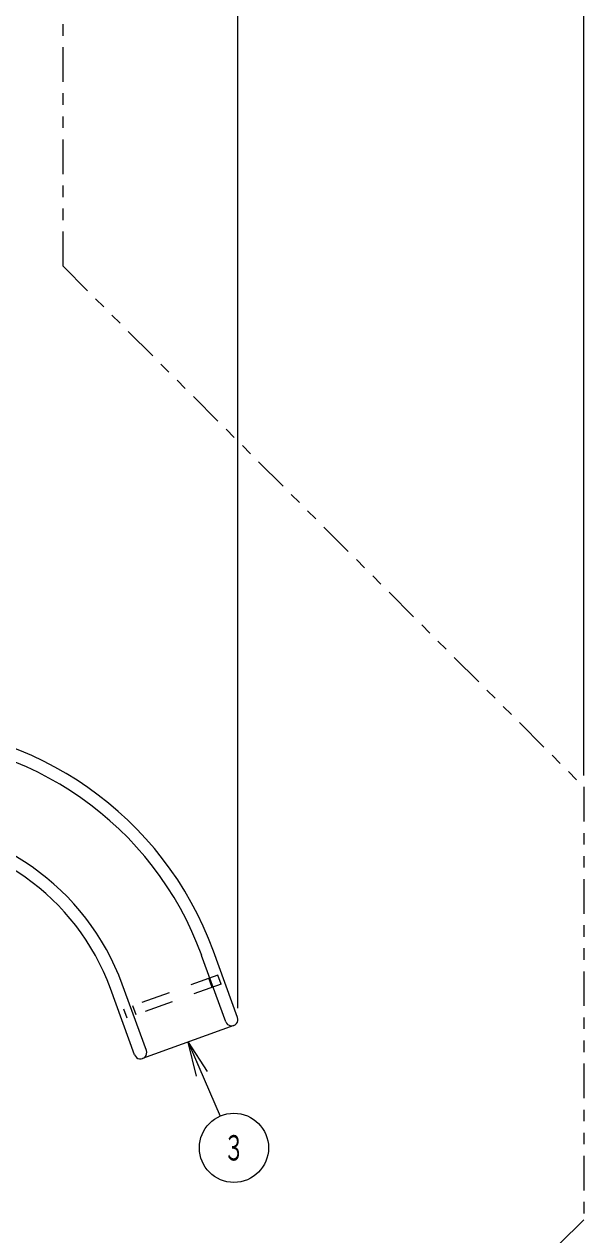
# Model space of a CAD drawing. Units: millimetres on the paper, scale 1:60. Extents: x -385 to 0, y -594 to 267.
# Drawn here: x -183 to -134.4, y 103 to 208 of the extents above; entities that cross this region are included whole.
import ezdxf
from ezdxf.enums import TextEntityAlignment as Align

# ---------------------------------------------------------------- set-up
doc = ezdxf.new("R2010")
doc.units = ezdxf.units.MM
doc.linetypes.add('USER1', pattern=[4.5, 2.5, -2])
doc.linetypes.add('USER3', pattern=[8, 3, -1, 1, -1, 1, -1])
doc.layers.add('LY_1', color=140, linetype='Continuous', lineweight=50)
doc.styles.add('ＭＳ ゴシック', font='')
doc.styles.get('ＭＳ ゴシック').set_extended_font_data('MS Gothic')

msp = doc.modelspace()

# ---------------------------------------------------------------- linework, layer by layer
at = {"layer": 'LY_1', "color": 7, "lineweight": 13}
for p, q in [((-164.418, 122.644), (-164.418, 246.296)), ((-134.418, 142.825), (-134.418, 246.296)), ((-165.469, 121.458), (-167.564, 127.214)), ((-164.451, 121.829), (-166.546, 127.584)), ((-173.378, 118.58), (-175.473, 124.335)), ((-172.36, 118.95), (-174.455, 124.706)), ((-164.774, 121.135), (-172.684, 118.256)), ((-167.998, 116.743), (-168.729, 119.695)), ((-168.729, 119.695), (-167.08, 117.14)), ((-168.729, 119.695), (-167.539, 116.941)), ((-168.729, 119.695), (-165.953, 113.269))]:
    msp.add_line(p, q, dxfattribs=at)
at = {"layer": 'LY_1', "color": 7, "linetype": 'USER3', "lineweight": 13}
for p, q in [((-179.591, 186.998), (-179.591, 209.912)), ((-179.591, 186.998), (-134.418, 141.825)), ((-134.418, 141.825), (-134.418, 104.279)), ((-134.418, 104.279), (-153.807, 84.89))]:
    msp.add_line(p, q, dxfattribs=at)
at = {"layer": 'LY_1', "color": 7, "linetype": 'USER1', "lineweight": 13}
for p, q in [((-166.165, 125.506), (-174.309, 122.542)), ((-166.663, 124.438), (-166.948, 125.221)), ((-165.88, 124.723), (-166.165, 125.506)), ((-165.88, 124.723), (-174.024, 121.759)), ((-174.024, 121.759), (-174.309, 122.542)), ((-173.24, 122.044), (-173.525, 122.827))]:
    msp.add_line(p, q, dxfattribs=at)
at = {"layer": 'LY_1', "color": 7, "lineweight": 13}
msp.add_circle((-164.763, 110.515), 3, dxfattribs=at)
for centre, radius, start, end in [((-194.501, 117.409), 29.75, 20, 90), ((-194.501, 117.409), 28.667, 20, 90), ((-194.501, 117.409), 21.333, 20, 90), ((-194.501, 117.409), 20.25, 20, 90), ((-164.96, 121.644), 0.542, 199.99999, 20), ((-172.869, 118.765), 0.542, 200, 20.00001)]:
    msp.add_arc(centre, radius, start, end, dxfattribs=at)

# ---------------------------------------------------------------- texts
at = {"layer": 'LY_1', "color": 7, "style": 'ＭＳ ゴシック', "width": 0.6}
msp.add_text('３', height=2.199, dxfattribs=at).set_placement((-164.763, 110.515), align=Align.MIDDLE_CENTER)

doc.saveas('drawing.dxf')
